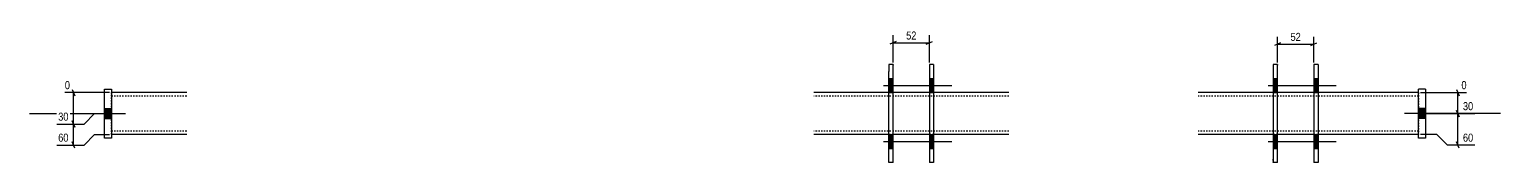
# Model space of a CAD drawing. Header units: millimetres. Extents: x 16 to 28143, y 5 to 650.
# Drawn here: x 17955 to 20060, y 7 to 197 of the extents above; entities that cross this region are included whole.
import ezdxf

# ---------------------------------------------------------------- set-up
doc = ezdxf.new("R2010")
doc.units = ezdxf.units.MM
doc.linetypes.add('DXK_LINE_DOT2', pattern=[3.9198, 1.9599, -1.9599])
doc.layers.add('MÅLSÆTNING', color=7, linetype='Continuous')
doc.layers.add('STÅL', color=7, linetype='Continuous')
doc.styles.add('Arial Narrow', font='ARIALN.TTF', dxfattribs={"height": 0.2})

msp = doc.modelspace()

# ---------------------------------------------------------------- hatches: boundary and pattern name
at = {"layer": 'STÅL', "linetype": 'Continuous'}
for points in [[(19190.9, 107.2), (19190.9, 127.2), (19184.9, 127.2), (19184.9, 107.2)], [(19248.9, 107.2), (19248.9, 127.2), (19242.9, 127.2), (19242.9, 107.2)], [(19740.9, 107.2), (19740.9, 127.2), (19734.9, 127.2), (19734.9, 107.2)], [(19798.9, 107.2), (19798.9, 127.2), (19792.9, 127.2), (19792.9, 107.2)], [(18072.6, 70.2), (18072.6, 84.2), (18062.6, 84.2), (18062.6, 70.2)], [(18072.6, 70.2), (18072.6, 84.2), (18062.6, 84.2), (18062.6, 70.2)], [(19942.6, 84.2), (19942.6, 70.2), (19952.6, 70.2), (19952.6, 84.2)], [(19942.6, 84.2), (19942.6, 70.2), (19952.6, 70.2), (19952.6, 84.2)], [(19190.9, 27.2), (19190.9, 47.2), (19184.9, 47.2), (19184.9, 27.2)], [(19248.9, 27.2), (19248.9, 47.2), (19242.9, 47.2), (19242.9, 27.2)], [(19740.9, 27.2), (19740.9, 47.2), (19734.9, 47.2), (19734.9, 27.2)], [(19798.9, 27.2), (19798.9, 47.2), (19792.9, 47.2), (19792.9, 27.2)]]:
    msp.add_hatch(color=96, dxfattribs=at).paths.add_polyline_path(points)

# ---------------------------------------------------------------- linework, layer by layer
at = {"layer": 'MÅLSÆTNING', "color": 7, "linetype": 'Continuous'}
for p, q in [((19195.4, 180), (19186.4, 176.4)), ((19190.9, 150.2), (19190.9, 188.9)), ((19190.9, 178.2), (19242.9, 178.2)), ((19238.4, 176.4), (19247.4, 180)), ((19242.9, 150.2), (19242.9, 188.9)), ((19745.4, 178), (19736.4, 174.4)), ((19740.9, 150.2), (19740.9, 186.9)), ((19740.9, 176.2), (19792.9, 176.2)), ((19788.4, 174.4), (19797.4, 178)), ((19792.9, 150.2), (19792.9, 186.9)), ((18069.6, 107.2), (18005.8, 107.2)), ((18016.4, 111.7), (18020, 102.7)), ((19945.6, 107.2), (20011.5, 107.2)), ((19997.2, 111.7), (20000.8, 102.7)), ((19999, 77.2), (19999, 107.2)), ((18016.4, 66.7), (18020, 57.7)), ((18033.2, 62.2), (18048.2, 77.2)), ((18033.2, 62.2), (18048.2, 77.2)), ((18048.2, 77.2), (18069.6, 77.2)), ((18048.2, 77.2), (18069.6, 77.2)), ((19945.6, 77.2), (20023.1, 77.2)), ((19945.6, 77.2), (20023.1, 77.2)), ((20000.8, 72.7), (19997.2, 81.7)), ((19997.2, 81.7), (20000.8, 72.7)), ((19999, 32.2), (19999, 77.2)), ((17994.1, 62.2), (18033.2, 62.2)), ((18018.2, 32.2), (18018.2, 62.2)), ((18033.2, 32.2), (18048.2, 47.2)), ((18048.2, 47.2), (18069.6, 47.2)), ((19969, 47.2), (19945.6, 47.2)), ((19984, 32.2), (19969, 47.2)), ((17994.1, 32.2), (18033.2, 32.2)), ((18020, 27.7), (18016.4, 36.7)), ((20023.1, 32.2), (19984, 32.2)), ((20000.8, 27.7), (19997.2, 36.7))]:
    msp.add_line(p, q, dxfattribs=at)
at = {"layer": 'STÅL', "color": 2, "linetype": 'Continuous'}
for p, q in [((19184.9, 147.2), (19184.9, 137.2)), ((19190.9, 147.2), (19184.9, 147.2)), ((19184.9, 13.4), (19184.9, 137.2)), ((19190.9, 147.2), (19190.9, 146.4)), ((19190.9, 7.2), (19190.9, 146.4)), ((19242.9, 147.2), (19242.9, 7.2)), ((19248.9, 147.2), (19242.9, 147.2)), ((19248.9, 147.2), (19248.9, 146.4)), ((19248.9, 146.4), (19248.9, 7.2)), ((19734.9, 147.2), (19734.9, 137.2)), ((19740.9, 147.2), (19734.9, 147.2)), ((19734.9, 137.2), (19734.9, 13.4)), ((19740.9, 147.2), (19740.9, 146.4)), ((19740.9, 7.2), (19740.9, 146.4)), ((19792.9, 147.2), (19792.9, 7.2)), ((19798.9, 147.2), (19792.9, 147.2)), ((19798.9, 147.2), (19798.9, 146.4)), ((19798.9, 146.4), (19798.9, 7.2)), ((18062.6, 112.2), (18072.6, 112.2)), ((18062.6, 42.2), (18062.6, 112.2)), ((18072.6, 112.2), (18072.6, 42.2)), ((18180.1, 107.2), (18072.6, 107.2)), ((19184.9, 107.2), (19077.4, 107.2)), ((19242.9, 107.2), (19190.9, 107.2)), ((19356.4, 107.2), (19248.9, 107.2)), ((19734.9, 107.2), (19627.4, 107.2)), ((19792.9, 107.2), (19740.9, 107.2)), ((19942.6, 107.2), (19798.9, 107.2)), ((19942.6, 42.2), (19942.6, 112.2)), ((19952.6, 112.2), (19942.6, 112.2)), ((19952.6, 112.2), (19952.6, 42.2)), ((18072.6, 42.2), (18062.6, 42.2)), ((18180.1, 47.2), (18072.6, 47.2)), ((19184.9, 47.2), (19077.4, 47.2)), ((19242.9, 47.2), (19190.9, 47.2)), ((19356.4, 47.2), (19248.9, 47.2)), ((19734.9, 47.2), (19627.4, 47.2)), ((19792.9, 47.2), (19740.9, 47.2)), ((19942.6, 47.2), (19798.9, 47.2)), ((19952.6, 42.2), (19942.6, 42.2)), ((19184.9, 8), (19184.9, 13.4)), ((19184.9, 7.2), (19184.9, 8)), ((19190.9, 7.2), (19184.9, 7.2)), ((19248.9, 7.2), (19242.9, 7.2)), ((19734.9, 13.4), (19734.9, 8)), ((19734.9, 7.2), (19734.9, 8)), ((19740.9, 7.2), (19734.9, 7.2)), ((19798.9, 7.2), (19792.9, 7.2))]:
    msp.add_line(p, q, dxfattribs=at)
at = {"layer": 'STÅL', "color": 7, "linetype": 'DXK_LINE_DOT2'}
for p, q in [((19184.9, 127.2), (19190.9, 127.2)), ((19242.9, 127.2), (19248.9, 127.2)), ((19248.9, 147.2), (19248.9, 147.2)), ((19734.9, 127.2), (19740.9, 127.2)), ((19792.9, 127.2), (19798.9, 127.2)), ((19798.9, 147.2), (19798.9, 147.2)), ((18072.6, 47.2), (18072.6, 107.2)), ((19184.9, 108.2), (19190.9, 108.2)), ((19184.9, 108.2), (19190.9, 108.2)), ((19190.9, 107.2), (19184.9, 107.2)), ((19242.9, 108.2), (19248.9, 108.2)), ((19242.9, 108.2), (19248.9, 108.2)), ((19248.9, 107.2), (19242.9, 107.2)), ((19734.9, 108.2), (19740.9, 108.2)), ((19734.9, 108.2), (19740.9, 108.2)), ((19740.9, 107.2), (19734.9, 107.2)), ((19792.9, 108.2), (19798.9, 108.2)), ((19792.9, 108.2), (19798.9, 108.2)), ((19798.9, 107.2), (19792.9, 107.2)), ((19942.6, 107.2), (19942.6, 47.2)), ((18180.1, 102.2), (18072.6, 102.2)), ((19356.4, 102.2), (19077.4, 102.2)), ((19942.6, 102.2), (19627.4, 102.2)), ((18180.1, 52.2), (18072.6, 52.2)), ((19356.4, 52.2), (19077.4, 52.2)), ((19190.9, 47.2), (19184.9, 47.2)), ((19184.9, 46.2), (19190.9, 46.2)), ((19184.9, 46.2), (19190.9, 46.2)), ((19248.9, 47.2), (19242.9, 47.2)), ((19242.9, 46.2), (19248.9, 46.2)), ((19242.9, 46.2), (19248.9, 46.2)), ((19942.6, 52.2), (19627.4, 52.2)), ((19740.9, 47.2), (19734.9, 47.2)), ((19734.9, 46.2), (19740.9, 46.2)), ((19734.9, 46.2), (19740.9, 46.2)), ((19798.9, 47.2), (19792.9, 47.2)), ((19792.9, 46.2), (19798.9, 46.2)), ((19792.9, 46.2), (19798.9, 46.2)), ((19184.9, 27.2), (19190.9, 27.2)), ((19242.9, 27.2), (19248.9, 27.2)), ((19734.9, 27.2), (19740.9, 27.2)), ((19792.9, 27.2), (19798.9, 27.2)), ((19184.9, 10.1), (19184.9, 13.4)), ((19734.9, 10.1), (19734.9, 13.4)), ((19734.9, 8), (19734.9, 7.2))]:
    msp.add_line(p, q, dxfattribs=at)
at = {"layer": 'STÅL', "color": 96, "linetype": 'Continuous'}
for p, q in [((19184.9, 127.2), (19190.9, 127.2)), ((19242.9, 127.2), (19248.9, 127.2)), ((19734.9, 127.2), (19740.9, 127.2)), ((19792.9, 127.2), (19798.9, 127.2)), ((19177.4, 117.2), (19274.9, 117.2)), ((19184.9, 107.2), (19190.9, 107.2)), ((19242.9, 107.2), (19248.9, 107.2)), ((19727.4, 117.2), (19824.9, 117.2)), ((19734.9, 107.2), (19740.9, 107.2)), ((19792.9, 107.2), (19798.9, 107.2)), ((17955.1, 77.2), (18092.6, 77.2)), ((17955.1, 77.2), (18092.6, 77.2)), ((18062.6, 84.2), (18072.6, 84.2)), ((18062.6, 84.2), (18072.6, 84.2)), ((18062.6, 70.2), (18072.6, 70.2)), ((18062.6, 70.2), (18072.6, 70.2)), ((20060.1, 77.2), (19922.6, 77.2)), ((20060.1, 77.2), (19922.6, 77.2)), ((19952.6, 84.2), (19942.6, 84.2)), ((19952.6, 84.2), (19942.6, 84.2)), ((19952.6, 70.2), (19942.6, 70.2)), ((19952.6, 70.2), (19942.6, 70.2)), ((19184.9, 47.2), (19190.9, 47.2)), ((19242.9, 47.2), (19248.9, 47.2)), ((19734.9, 47.2), (19740.9, 47.2)), ((19792.9, 47.2), (19798.9, 47.2)), ((19177.4, 37.2), (19274.9, 37.2)), ((19184.9, 27.2), (19190.9, 27.2)), ((19242.9, 27.2), (19248.9, 27.2)), ((19727.4, 37.2), (19824.9, 37.2)), ((19734.9, 27.2), (19740.9, 27.2)), ((19792.9, 27.2), (19798.9, 27.2))]:
    msp.add_line(p, q, dxfattribs=at)

# ---------------------------------------------------------------- next in the draw order: wipeouts: each hides what was drawn before it
at = {"color": 0}
for points in [[(19226.6, 180.5), (19226.6, 197.3), (19207.2, 197.3), (19207.2, 180.5)], [(19776.6, 178.5), (19776.6, 195.3), (19757.2, 195.3), (19757.2, 178.5)]]:
    msp.add_wipeout(points, dxfattribs=at).dxf.layer = 'MÅLSÆTNING'
at = {"color": 0, "linetype": 'Continuous'}
for points in [[(20013.9, 109.6), (20013.9, 126.4), (20001.7, 126.4), (20001.7, 109.6)], [(20023.4, 79.6), (20023.4, 96.4), (20003.9, 96.4), (20003.9, 79.6)], [(18013.3, 64.6), (18013.3, 81.4), (17993.9, 81.4), (17993.9, 64.6)], [(18013.3, 34.6), (18013.3, 51.4), (17993.9, 51.4), (17993.9, 34.6)], [(20023.4, 34.6), (20023.4, 51.4), (20003.9, 51.4), (20003.9, 34.6)]]:
    msp.add_wipeout(points, dxfattribs=at).dxf.layer = 'MÅLSÆTNING'

# ---------------------------------------------------------------- next in the draw order: linework, layer by layer
at = {"layer": 'MÅLSÆTNING', "color": 7, "linetype": 'Continuous'}
for p, q in [((18018.2, 62.2), (18018.2, 107.2)), ((18020, 57.7), (18016.4, 66.7)), ((17994.1, 62.2), (18033.2, 62.2))]:
    msp.add_line(p, q, dxfattribs=at)

# ---------------------------------------------------------------- next in the draw order: texts
at = {"layer": 'MÅLSÆTNING', "color": 3, "style": 'Arial Narrow'}
for p in [(19209.6, 182.9), (19759.6, 180.9)]:
    msp.add_text('52', height=11.45, dxfattribs=at).set_placement(p)
at = {"layer": 'MÅLSÆTNING', "color": 3, "linetype": 'Continuous', "style": 'Arial Narrow'}
for s, height, p in [('0', 11.5, (20004.1, 112)), ('30', 11.45, (20006.3, 82)), ('30', 11.45, (17996.3, 67)), ('60', 11.45, (17996.3, 37)), ('60', 11.45, (20006.3, 37))]:
    msp.add_text(s, height=height, dxfattribs=at).set_placement(p)

# ---------------------------------------------------------------- next in the draw order: wipeouts: each hides what was drawn before it
at = {"color": 0, "linetype": 'Continuous'}
msp.add_wipeout([(18015.5, 109.6), (18015.5, 126.4), (18003.4, 126.4), (18003.4, 109.6)], dxfattribs=at).dxf.layer = 'MÅLSÆTNING'

# ---------------------------------------------------------------- next in the draw order: texts
at = {"layer": 'MÅLSÆTNING', "color": 3, "linetype": 'Continuous', "style": 'Arial Narrow'}
msp.add_text('0', height=11.5, dxfattribs=at).set_placement((18005.8, 112))

doc.saveas('drawing.dxf')
